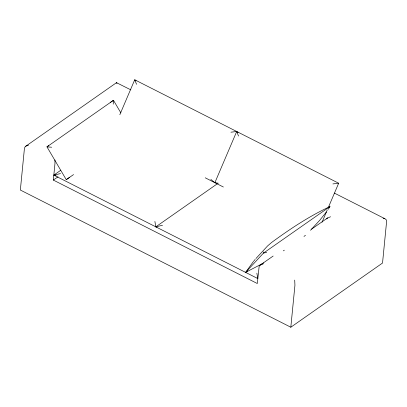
<?xml version="1.0" encoding="UTF-8"?>
<svg xmlns="http://www.w3.org/2000/svg" width="407" height="407" viewBox="0 0 407 407"><rect width="100%" height="100%" fill="white"/><g stroke="black" fill="none" stroke-linecap="round" stroke-linejoin="round"><path stroke-width="0.61" d="M113.217 104.151L113.467 100.295L110.282 102.478M273.153 256.044L260.165 265.13L259.173 266.188L257.3 283.516L53.348 180.072L54.97 163.522L54.93 159.961M130.861 89.866L116.504 82.672L25.3 146.545L24.466 148.051L20.35 190.038L290.817 327.223L294.938 285.231L294.699 280.097M263.782 251.902L263.456 253.118L245.665 272.303L263.731 262.963M116.28 83.191L116.504 82.672M119.836 114.682L134.727 79.777L338.675 183.221L328.256 207.656M218.411 183.226L214.865 182.697L236.701 131.502L238.049 132.606M322.049 222.202L327.264 209.981M328.251 209.29L329.97 206.568C309.213 216.219 290.089 228.943 271.657 242.43L267.623 245.904L255.952 258.526M326.714 218.92L326.969 218.544M326.358 212.032L319.683 220.345L310.5 230.286M253.566 261.309L245.665 272.303L247.222 271.215M253.963 260.846L255.158 259.452M329.126 207.484L329.97 206.568L263.456 253.118L266.687 252.376M327.299 218.193L330.555 216.753M303.978 236.442L305.464 235.297M48.718 145.564L46.953 146.846L66.239 179.655L69.424 177.477M60.602 170.385L53.831 175.122L257.784 278.566L256.878 273.163M53.348 180.072L58.023 176.801M66.239 179.655L73.565 174.578M217.241 183.852L155.81 226.847L154.899 221.439M311.599 229.131L327.706 217.862M290.817 327.223L382.534 263.034L386.65 221.047L386.37 219.907L384.874 218.701L334.412 193.106M283.358 250.849L284.335 250.193M25.707 146.215L28.556 145.111M260.165 265.13L263.014 264.026M60.516 173.57L53.831 175.122L56.151 175.697M162.49 225.29L155.81 226.847L156.97 227.131M230.942 132.194L236.701 131.502L238.533 136.045M332.921 183.918L338.675 183.221M51.653 147.237L46.953 146.846L113.467 100.295L120.859 112.871M383.124 218.213L384.874 218.701M205.235 177.808L223.362 187.006M136.075 80.881L134.727 79.777L136.559 84.325M210.821 179.38L214.865 182.697M116.687 82.677L116.982 83.226M257.3 277.66L257.784 278.566"/></g></svg>
